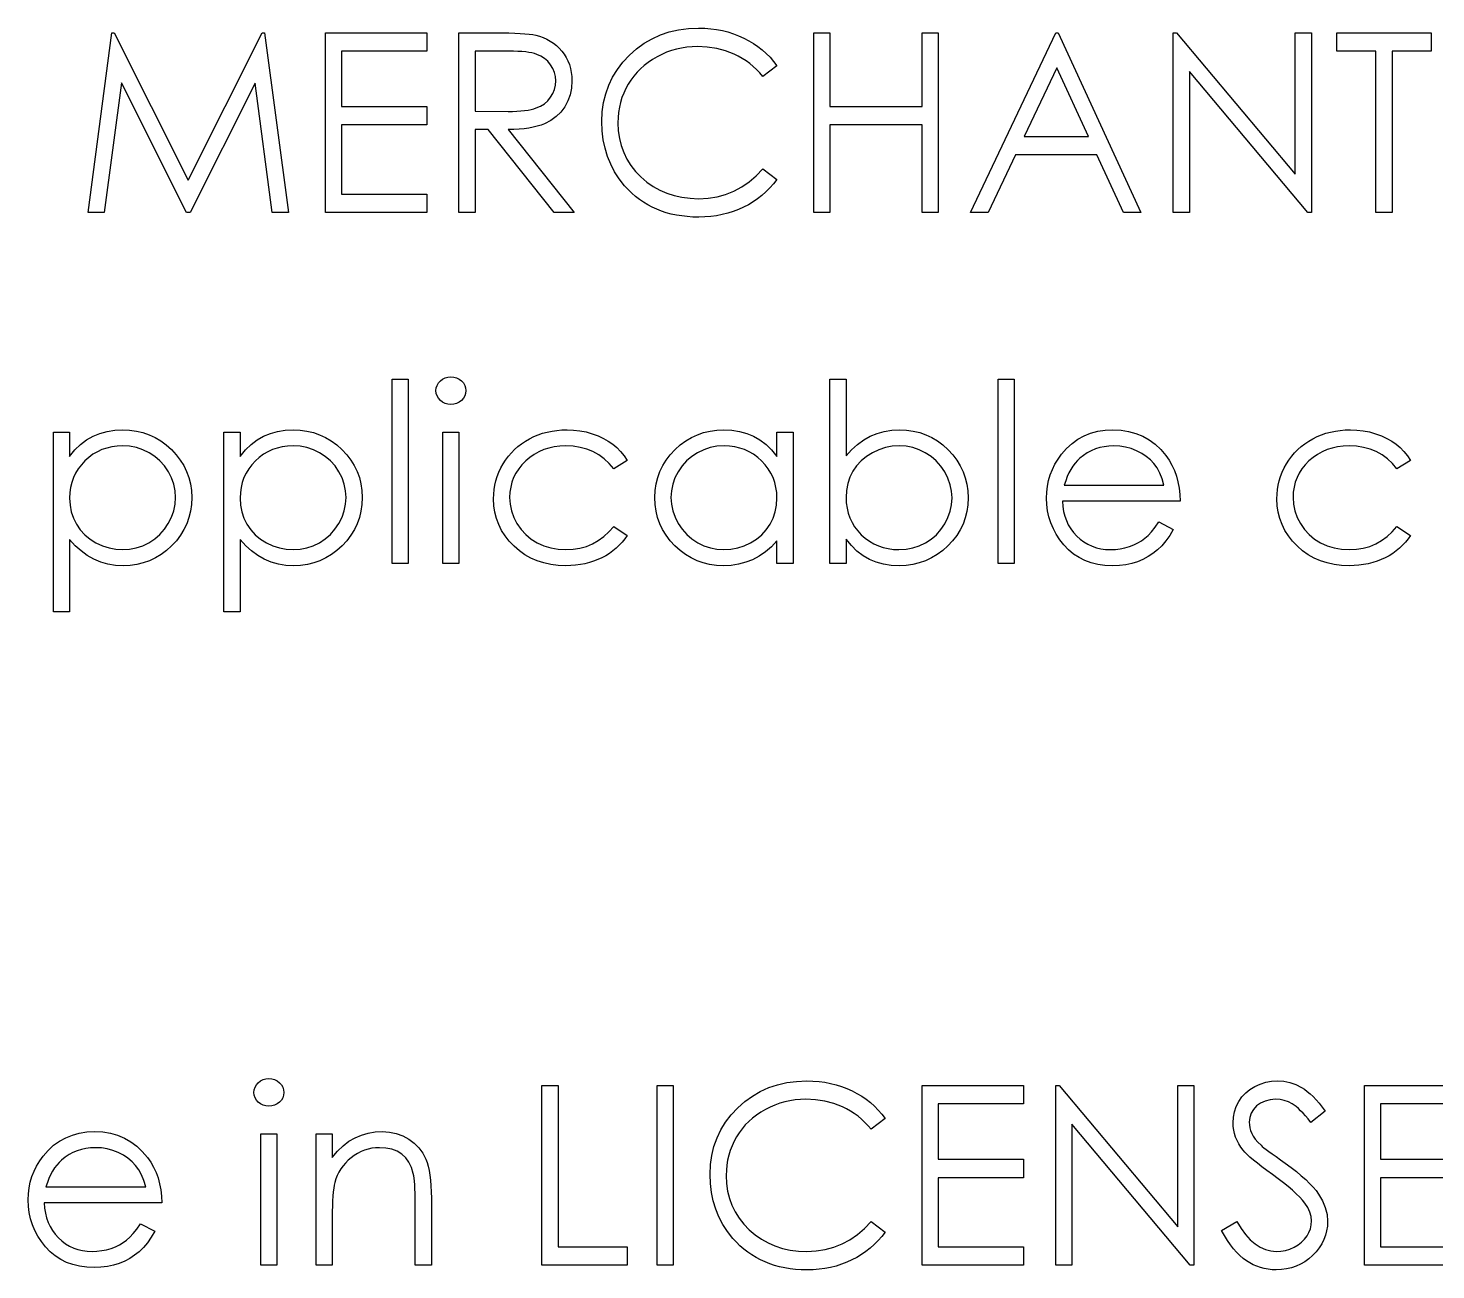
# Model space of a CAD drawing. Header units: millimetres. Extents: x -53 to 240, y 0 to 133.
# Drawn here: x 30 to 57.41, y 81.4 to 105.58 of the extents above; entities that cross this region are included whole.
import ezdxf

# ---------------------------------------------------------------- set-up
doc = ezdxf.new("R2010")
doc.units = ezdxf.units.MM

msp = doc.modelspace()

# ---------------------------------------------------------------- linework, layer by layer
at = {"color": 7, "linetype": 'Continuous', "flags": 128}
for points in [[(44.579, 104.849), (44.304, 104.638), (44.304, 104.638), (44.244, 104.708), (44.182, 104.773), (44.117, 104.834), (44.049, 104.891), (43.977, 104.943), (43.903, 104.99), (43.826, 105.034), (43.746, 105.073), (43.579, 105.138), (43.405, 105.185), (43.223, 105.213), (43.032, 105.222), (43.032, 105.222), (42.927, 105.219), (42.823, 105.209), (42.721, 105.194), (42.622, 105.172), (42.524, 105.144), (42.429, 105.11), (42.336, 105.07), (42.244, 105.023), (42.156, 104.971), (42.073, 104.915), (41.995, 104.855), (41.922, 104.791), (41.854, 104.722), (41.792, 104.649), (41.734, 104.571), (41.682, 104.49), (41.635, 104.405), (41.595, 104.317), (41.56, 104.228), (41.532, 104.134), (41.51, 104.039), (41.495, 103.941), (41.485, 103.841), (41.482, 103.737), (41.482, 103.737), (41.489, 103.583), (41.51, 103.435), (41.545, 103.293), (41.594, 103.158), (41.656, 103.029), (41.733, 102.907), (41.824, 102.792), (41.928, 102.683), (42.043, 102.584), (42.166, 102.498), (42.296, 102.426), (42.432, 102.366), (42.577, 102.32), (42.728, 102.287), (42.887, 102.267), (43.054, 102.26), (43.054, 102.26), (43.237, 102.269), (43.412, 102.297), (43.579, 102.342), (43.74, 102.406), (43.892, 102.488), (44.037, 102.588), (44.174, 102.707), (44.304, 102.844), (44.304, 102.844), (44.579, 102.635), (44.579, 102.635), (44.511, 102.55), (44.44, 102.47), (44.365, 102.395), (44.286, 102.325), (44.202, 102.259), (44.114, 102.198), (44.023, 102.143), (43.927, 102.093), (43.828, 102.048), (43.727, 102.009), (43.622, 101.976), (43.514, 101.949), (43.404, 101.928), (43.291, 101.913), (43.175, 101.904), (43.056, 101.901), (43.056, 101.901), (42.943, 101.903), (42.833, 101.911), (42.726, 101.923), (42.622, 101.94), (42.521, 101.961), (42.424, 101.987), (42.329, 102.018), (42.238, 102.054), (42.148, 102.095), (42.063, 102.14), (41.98, 102.191), (41.9, 102.245), (41.824, 102.305), (41.75, 102.37), (41.679, 102.439), (41.612, 102.513), (41.612, 102.513), (41.508, 102.646), (41.418, 102.785), (41.342, 102.931), (41.279, 103.084), (41.231, 103.243), (41.196, 103.409), (41.175, 103.582), (41.168, 103.761), (41.168, 103.761), (41.177, 103.95), (41.202, 104.131), (41.244, 104.304), (41.303, 104.469), (41.378, 104.627), (41.471, 104.778), (41.579, 104.92), (41.705, 105.056), (41.844, 105.179), (41.991, 105.286), (42.146, 105.375), (42.31, 105.45), (42.483, 105.507), (42.664, 105.548), (42.854, 105.572), (43.052, 105.581), (43.052, 105.581), (43.172, 105.578), (43.29, 105.569), (43.404, 105.553), (43.516, 105.532), (43.624, 105.506), (43.73, 105.472), (43.833, 105.433), (43.933, 105.388), (44.029, 105.337), (44.121, 105.282), (44.208, 105.222), (44.291, 105.157), (44.37, 105.087), (44.444, 105.013), (44.513, 104.933), (44.579, 104.849)], [(31.162, 101.991), (31.624, 105.491), (31.624, 105.491), (31.669, 105.491), (31.669, 105.491), (33.114, 102.619), (33.114, 102.619), (34.555, 105.491), (34.555, 105.491), (34.601, 105.491), (34.601, 105.491), (35.066, 101.991), (35.066, 101.991), (34.75, 101.991), (34.75, 101.991), (34.415, 104.509), (34.415, 104.509), (33.152, 101.991), (33.152, 101.991), (33.081, 101.991), (33.081, 101.991), (31.813, 104.515), (31.813, 104.515), (31.478, 101.991), (31.478, 101.991), (31.162, 101.991)], [(35.784, 105.491), (37.758, 105.491), (37.758, 105.491), (37.758, 105.132), (37.758, 105.132), (36.098, 105.132), (36.098, 105.132), (36.098, 104.055), (36.098, 104.055), (37.758, 104.055), (37.758, 104.055), (37.758, 103.696), (37.758, 103.696), (36.098, 103.696), (36.098, 103.696), (36.098, 102.35), (36.098, 102.35), (37.758, 102.35), (37.758, 102.35), (37.758, 101.991), (37.758, 101.991), (35.784, 101.991), (35.784, 101.991), (35.784, 105.491)], [(38.386, 105.491), (39.087, 105.491), (39.087, 105.491), (39.227, 105.49), (39.356, 105.488), (39.472, 105.484), (39.577, 105.479), (39.671, 105.472), (39.752, 105.464), (39.822, 105.455), (39.88, 105.443), (39.88, 105.443), (39.956, 105.423), (40.029, 105.397), (40.098, 105.366), (40.164, 105.33), (40.225, 105.289), (40.284, 105.243), (40.338, 105.192), (40.389, 105.135), (40.435, 105.075), (40.475, 105.01), (40.509, 104.943), (40.536, 104.872), (40.558, 104.798), (40.573, 104.72), (40.582, 104.639), (40.585, 104.555), (40.585, 104.555), (40.577, 104.415), (40.551, 104.285), (40.507, 104.163), (40.447, 104.049), (40.37, 103.947), (40.279, 103.858), (40.173, 103.782), (40.052, 103.72), (39.985, 103.694), (39.912, 103.671), (39.833, 103.652), (39.747, 103.636), (39.655, 103.623), (39.558, 103.614), (39.454, 103.608), (39.344, 103.606), (39.344, 103.606), (40.63, 101.991), (40.63, 101.991), (40.241, 101.991), (40.241, 101.991), (38.956, 103.606), (38.956, 103.606), (38.7, 103.606), (38.7, 103.606), (38.7, 101.991), (38.7, 101.991), (38.386, 101.991), (38.386, 101.991), (38.386, 105.491)], [(45.297, 105.491), (45.611, 105.491), (45.611, 105.491), (45.611, 104.055), (45.611, 104.055), (47.406, 104.055), (47.406, 104.055), (47.406, 105.491), (47.406, 105.491), (47.72, 105.491), (47.72, 105.491), (47.72, 101.991), (47.72, 101.991), (47.406, 101.991), (47.406, 101.991), (47.406, 103.696), (47.406, 103.696), (45.611, 103.696), (45.611, 103.696), (45.611, 101.991), (45.611, 101.991), (45.297, 101.991), (45.297, 101.991), (45.297, 105.491)], [(50.053, 105.491), (51.668, 101.991), (51.668, 101.991), (51.327, 101.991), (51.327, 101.991), (50.809, 103.113), (50.809, 103.113), (49.223, 103.113), (49.223, 103.113), (48.691, 101.991), (48.691, 101.991), (48.348, 101.991), (48.348, 101.991), (50.008, 105.491), (50.008, 105.491), (50.053, 105.491)], [(52.297, 101.991), (52.297, 105.491), (52.297, 105.491), (52.362, 105.491), (52.362, 105.491), (54.675, 102.736), (54.675, 102.736), (54.675, 105.491), (54.675, 105.491), (54.989, 105.491), (54.989, 105.491), (54.989, 101.991), (54.989, 101.991), (54.917, 101.991), (54.917, 101.991), (52.611, 104.739), (52.611, 104.739), (52.611, 101.991), (52.611, 101.991), (52.297, 101.991)], [(55.482, 105.132), (55.482, 105.491), (55.482, 105.491), (57.322, 105.491), (57.322, 105.491), (57.322, 105.132), (57.322, 105.132), (56.559, 105.132), (56.559, 105.132), (56.559, 101.991), (56.559, 101.991), (56.245, 101.991), (56.245, 101.991), (56.245, 105.132), (56.245, 105.132), (55.482, 105.132)], [(38.7, 105.132), (38.7, 103.965), (38.7, 103.965), (39.341, 103.96), (39.341, 103.96), (39.431, 103.961), (39.515, 103.965), (39.593, 103.97), (39.665, 103.977), (39.731, 103.986), (39.791, 103.997), (39.845, 104.01), (39.892, 104.026), (39.976, 104.063), (40.051, 104.11), (40.116, 104.168), (40.171, 104.235), (40.215, 104.309), (40.246, 104.387), (40.265, 104.469), (40.271, 104.556), (40.271, 104.556), (40.265, 104.64), (40.246, 104.72), (40.213, 104.797), (40.169, 104.869), (40.115, 104.935), (40.052, 104.99), (39.982, 105.036), (39.904, 105.071), (39.859, 105.085), (39.807, 105.098), (39.749, 105.108), (39.685, 105.117), (39.613, 105.124), (39.534, 105.128), (39.448, 105.131), (39.357, 105.132), (39.357, 105.132), (38.7, 105.132)], [(50.027, 104.809), (49.393, 103.472), (49.393, 103.472), (50.644, 103.472), (50.644, 103.472), (50.027, 104.809)], [(37.085, 98.747), (37.399, 98.747), (37.399, 98.747), (37.399, 95.158), (37.399, 95.158), (37.085, 95.158), (37.085, 95.158), (37.085, 98.747)], [(38.228, 98.792), (38.286, 98.787), (38.34, 98.773), (38.39, 98.747), (38.435, 98.713), (38.473, 98.672), (38.499, 98.625), (38.515, 98.576), (38.521, 98.522), (38.521, 98.522), (38.515, 98.469), (38.499, 98.42), (38.473, 98.374), (38.435, 98.333), (38.39, 98.299), (38.34, 98.273), (38.286, 98.259), (38.228, 98.254), (38.228, 98.254), (38.17, 98.259), (38.118, 98.273), (38.068, 98.299), (38.023, 98.333), (37.986, 98.374), (37.959, 98.42), (37.943, 98.469), (37.938, 98.522), (37.938, 98.522), (37.943, 98.576), (37.959, 98.625), (37.986, 98.672), (38.023, 98.713), (38.068, 98.747), (38.118, 98.773), (38.17, 98.787), (38.228, 98.792)], [(45.611, 95.158), (45.611, 98.747), (45.611, 98.747), (45.925, 98.747), (45.925, 98.747), (45.925, 97.251), (45.925, 97.251), (46.033, 97.371), (46.148, 97.474), (46.269, 97.562), (46.396, 97.633), (46.53, 97.689), (46.669, 97.729), (46.816, 97.752), (46.968, 97.76), (46.968, 97.76), (47.103, 97.754), (47.234, 97.736), (47.36, 97.706), (47.481, 97.663), (47.596, 97.609), (47.706, 97.542), (47.811, 97.464), (47.912, 97.372), (48.004, 97.273), (48.083, 97.168), (48.15, 97.058), (48.205, 96.943), (48.248, 96.823), (48.278, 96.698), (48.297, 96.568), (48.303, 96.432), (48.303, 96.432), (48.297, 96.298), (48.278, 96.169), (48.248, 96.045), (48.204, 95.925), (48.149, 95.811), (48.081, 95.702), (48.001, 95.598), (47.908, 95.499), (47.807, 95.409), (47.701, 95.33), (47.59, 95.264), (47.474, 95.21), (47.352, 95.167), (47.226, 95.137), (47.094, 95.119), (46.958, 95.113), (46.958, 95.113), (46.803, 95.12), (46.655, 95.144), (46.514, 95.183), (46.381, 95.237), (46.256, 95.308), (46.138, 95.397), (46.028, 95.505), (45.925, 95.631), (45.925, 95.631), (45.925, 95.158), (45.925, 95.158), (45.611, 95.158)], [(48.886, 98.747), (49.2, 98.747), (49.2, 98.747), (49.2, 95.158), (49.2, 95.158), (48.886, 95.158), (48.886, 95.158), (48.886, 98.747)], [(30.489, 97.715), (30.803, 97.715), (30.803, 97.715), (30.803, 97.242), (30.803, 97.242), (30.906, 97.368), (31.016, 97.476), (31.134, 97.565), (31.259, 97.636), (31.393, 97.69), (31.533, 97.729), (31.681, 97.752), (31.836, 97.76), (31.836, 97.76), (31.972, 97.754), (32.104, 97.736), (32.23, 97.706), (32.352, 97.663), (32.468, 97.609), (32.579, 97.543), (32.685, 97.464), (32.786, 97.374), (32.879, 97.275), (32.959, 97.171), (33.027, 97.062), (33.082, 96.948), (33.126, 96.829), (33.157, 96.706), (33.175, 96.577), (33.181, 96.443), (33.181, 96.443), (33.175, 96.307), (33.157, 96.176), (33.126, 96.051), (33.084, 95.93), (33.028, 95.815), (32.961, 95.705), (32.882, 95.6), (32.79, 95.5), (32.69, 95.409), (32.584, 95.331), (32.474, 95.264), (32.359, 95.21), (32.238, 95.167), (32.113, 95.137), (31.982, 95.119), (31.846, 95.113), (31.846, 95.113), (31.694, 95.12), (31.548, 95.145), (31.408, 95.184), (31.274, 95.24), (31.147, 95.312), (31.026, 95.4), (30.912, 95.503), (30.803, 95.621), (30.803, 95.621), (30.803, 94.215), (30.803, 94.215), (30.489, 94.215), (30.489, 94.215), (30.489, 97.715)], [(33.809, 97.715), (34.123, 97.715), (34.123, 97.715), (34.123, 97.242), (34.123, 97.242), (34.227, 97.368), (34.337, 97.476), (34.454, 97.565), (34.58, 97.636), (34.713, 97.69), (34.853, 97.729), (35.001, 97.752), (35.157, 97.76), (35.157, 97.76), (35.293, 97.754), (35.425, 97.736), (35.551, 97.706), (35.672, 97.663), (35.789, 97.609), (35.899, 97.543), (36.006, 97.464), (36.107, 97.374), (36.199, 97.275), (36.279, 97.171), (36.347, 97.062), (36.403, 96.948), (36.446, 96.829), (36.477, 96.706), (36.495, 96.577), (36.502, 96.443), (36.502, 96.443), (36.495, 96.307), (36.477, 96.176), (36.447, 96.051), (36.404, 95.93), (36.349, 95.815), (36.282, 95.705), (36.202, 95.6), (36.11, 95.5), (36.01, 95.409), (35.905, 95.331), (35.794, 95.264), (35.679, 95.21), (35.559, 95.167), (35.433, 95.137), (35.302, 95.119), (35.167, 95.113), (35.167, 95.113), (35.015, 95.12), (34.868, 95.145), (34.729, 95.184), (34.595, 95.24), (34.468, 95.312), (34.346, 95.4), (34.232, 95.503), (34.123, 95.621), (34.123, 95.621), (34.123, 94.215), (34.123, 94.215), (33.809, 94.215), (33.809, 94.215), (33.809, 97.715)], [(38.072, 97.715), (38.386, 97.715), (38.386, 97.715), (38.386, 95.158), (38.386, 95.158), (38.072, 95.158), (38.072, 95.158), (38.072, 97.715)], [(41.662, 97.161), (41.399, 96.997), (41.399, 96.997), (41.31, 97.103), (41.213, 97.194), (41.108, 97.271), (40.996, 97.334), (40.875, 97.383), (40.747, 97.418), (40.612, 97.439), (40.468, 97.446), (40.468, 97.446), (40.353, 97.441), (40.242, 97.428), (40.137, 97.405), (40.037, 97.373), (39.941, 97.332), (39.851, 97.281), (39.765, 97.222), (39.685, 97.154), (39.612, 97.079), (39.549, 96.999), (39.495, 96.917), (39.451, 96.83), (39.417, 96.739), (39.393, 96.645), (39.378, 96.546), (39.373, 96.443), (39.373, 96.443), (39.383, 96.31), (39.409, 96.18), (39.454, 96.054), (39.516, 95.932), (39.595, 95.819), (39.687, 95.719), (39.791, 95.632), (39.91, 95.559), (40.039, 95.501), (40.175, 95.46), (40.319, 95.435), (40.47, 95.427), (40.47, 95.427), (40.609, 95.434), (40.741, 95.455), (40.867, 95.49), (40.987, 95.539), (41.1, 95.602), (41.205, 95.679), (41.306, 95.77), (41.399, 95.876), (41.399, 95.876), (41.662, 95.703), (41.662, 95.703), (41.614, 95.635), (41.562, 95.571), (41.506, 95.51), (41.447, 95.454), (41.384, 95.402), (41.316, 95.353), (41.244, 95.308), (41.169, 95.268), (41.091, 95.231), (41.009, 95.2), (40.926, 95.173), (40.839, 95.151), (40.75, 95.134), (40.657, 95.123), (40.563, 95.115), (40.465, 95.113), (40.465, 95.113), (40.316, 95.118), (40.175, 95.137), (40.04, 95.166), (39.911, 95.207), (39.788, 95.261), (39.671, 95.326), (39.562, 95.403), (39.459, 95.492), (39.365, 95.59), (39.284, 95.693), (39.216, 95.8), (39.16, 95.913), (39.115, 96.031), (39.085, 96.154), (39.066, 96.282), (39.059, 96.415), (39.059, 96.415), (39.062, 96.506), (39.071, 96.595), (39.085, 96.683), (39.106, 96.768), (39.132, 96.852), (39.165, 96.935), (39.202, 97.016), (39.246, 97.095), (39.295, 97.171), (39.348, 97.243), (39.406, 97.311), (39.468, 97.374), (39.534, 97.433), (39.605, 97.487), (39.681, 97.538), (39.76, 97.584), (39.843, 97.626), (39.928, 97.661), (40.016, 97.691), (40.106, 97.716), (40.199, 97.736), (40.293, 97.749), (40.391, 97.757), (40.491, 97.76), (40.491, 97.76), (40.617, 97.755), (40.741, 97.741), (40.862, 97.717), (40.981, 97.682), (41.095, 97.64), (41.2, 97.593), (41.295, 97.539), (41.382, 97.479), (41.461, 97.412), (41.534, 97.337), (41.602, 97.253), (41.662, 97.161)], [(44.893, 97.715), (44.893, 95.158), (44.893, 95.158), (44.579, 95.158), (44.579, 95.158), (44.579, 95.6), (44.579, 95.6), (44.47, 95.482), (44.356, 95.381), (44.234, 95.297), (44.106, 95.23), (43.972, 95.179), (43.833, 95.142), (43.686, 95.12), (43.534, 95.113), (43.534, 95.113), (43.399, 95.119), (43.268, 95.137), (43.143, 95.167), (43.022, 95.21), (42.907, 95.264), (42.796, 95.331), (42.691, 95.409), (42.591, 95.5), (42.499, 95.6), (42.42, 95.705), (42.353, 95.815), (42.298, 95.93), (42.255, 96.051), (42.225, 96.176), (42.207, 96.307), (42.2, 96.443), (42.2, 96.443), (42.207, 96.577), (42.225, 96.706), (42.256, 96.829), (42.299, 96.948), (42.355, 97.062), (42.422, 97.171), (42.502, 97.275), (42.594, 97.374), (42.695, 97.464), (42.802, 97.543), (42.913, 97.609), (43.029, 97.663), (43.15, 97.706), (43.277, 97.736), (43.408, 97.754), (43.544, 97.76), (43.544, 97.76), (43.7, 97.752), (43.849, 97.729), (43.99, 97.69), (44.123, 97.636), (44.248, 97.565), (44.367, 97.476), (44.476, 97.368), (44.579, 97.242), (44.579, 97.242), (44.579, 97.715), (44.579, 97.715), (44.893, 97.715)], [(52.017, 95.965), (52.297, 95.819), (52.297, 95.819), (52.228, 95.702), (52.154, 95.597), (52.076, 95.503), (51.992, 95.421), (51.903, 95.35), (51.809, 95.289), (51.708, 95.235), (51.603, 95.191), (51.492, 95.157), (51.373, 95.132), (51.248, 95.118), (51.115, 95.113), (51.115, 95.113), (50.968, 95.119), (50.829, 95.138), (50.699, 95.17), (50.576, 95.214), (50.462, 95.271), (50.357, 95.34), (50.258, 95.422), (50.169, 95.517), (50.089, 95.619), (50.02, 95.725), (49.962, 95.834), (49.914, 95.947), (49.876, 96.063), (49.85, 96.181), (49.834, 96.304), (49.829, 96.429), (49.829, 96.429), (49.833, 96.547), (49.847, 96.662), (49.87, 96.774), (49.902, 96.882), (49.944, 96.988), (49.994, 97.089), (50.054, 97.188), (50.123, 97.283), (50.123, 97.283), (50.221, 97.395), (50.326, 97.492), (50.439, 97.574), (50.56, 97.641), (50.689, 97.693), (50.826, 97.731), (50.97, 97.752), (51.123, 97.76), (51.123, 97.76), (51.28, 97.752), (51.429, 97.729), (51.57, 97.689), (51.703, 97.635), (51.827, 97.564), (51.944, 97.477), (52.053, 97.375), (52.153, 97.257), (52.153, 97.257), (52.217, 97.165), (52.273, 97.068), (52.32, 96.965), (52.359, 96.857), (52.39, 96.744), (52.412, 96.624), (52.426, 96.5), (52.431, 96.369), (52.431, 96.369), (50.143, 96.369), (50.143, 96.369), (50.149, 96.268), (50.163, 96.171), (50.185, 96.08), (50.216, 95.993), (50.254, 95.911), (50.3, 95.833), (50.355, 95.76), (50.418, 95.691), (50.486, 95.629), (50.558, 95.576), (50.635, 95.53), (50.716, 95.493), (50.8, 95.464), (50.888, 95.444), (50.98, 95.431), (51.076, 95.427), (51.076, 95.427), (51.17, 95.43), (51.262, 95.442), (51.353, 95.461), (51.443, 95.486), (51.529, 95.519), (51.608, 95.557), (51.68, 95.599), (51.746, 95.646), (51.81, 95.702), (51.877, 95.775), (51.946, 95.862), (52.017, 95.965)], [(56.918, 97.161), (56.655, 96.997), (56.655, 96.997), (56.566, 97.103), (56.469, 97.194), (56.364, 97.271), (56.252, 97.334), (56.132, 97.383), (56.003, 97.418), (55.868, 97.439), (55.724, 97.446), (55.724, 97.446), (55.609, 97.441), (55.499, 97.428), (55.393, 97.405), (55.293, 97.373), (55.198, 97.332), (55.107, 97.281), (55.022, 97.222), (54.941, 97.154), (54.868, 97.079), (54.805, 96.999), (54.751, 96.917), (54.708, 96.83), (54.673, 96.739), (54.65, 96.645), (54.635, 96.546), (54.63, 96.443), (54.63, 96.443), (54.639, 96.31), (54.666, 96.18), (54.71, 96.054), (54.773, 95.932), (54.851, 95.819), (54.943, 95.719), (55.048, 95.632), (55.166, 95.559), (55.295, 95.501), (55.431, 95.46), (55.575, 95.435), (55.726, 95.427), (55.726, 95.427), (55.865, 95.434), (55.998, 95.455), (56.123, 95.49), (56.243, 95.539), (56.356, 95.602), (56.462, 95.679), (56.562, 95.77), (56.655, 95.876), (56.655, 95.876), (56.918, 95.703), (56.918, 95.703), (56.871, 95.635), (56.819, 95.571), (56.763, 95.51), (56.703, 95.454), (56.64, 95.402), (56.572, 95.353), (56.5, 95.308), (56.425, 95.268), (56.347, 95.231), (56.266, 95.2), (56.182, 95.173), (56.095, 95.151), (56.006, 95.134), (55.914, 95.123), (55.819, 95.115), (55.722, 95.113), (55.722, 95.113), (55.573, 95.118), (55.431, 95.137), (55.296, 95.166), (55.167, 95.207), (55.044, 95.261), (54.928, 95.326), (54.818, 95.403), (54.715, 95.492), (54.621, 95.59), (54.541, 95.693), (54.472, 95.8), (54.416, 95.913), (54.372, 96.031), (54.341, 96.154), (54.322, 96.282), (54.316, 96.415), (54.316, 96.415), (54.319, 96.506), (54.328, 96.595), (54.342, 96.683), (54.363, 96.768), (54.389, 96.852), (54.421, 96.935), (54.459, 97.016), (54.502, 97.095), (54.551, 97.171), (54.605, 97.243), (54.662, 97.311), (54.725, 97.374), (54.79, 97.433), (54.861, 97.487), (54.937, 97.538), (55.016, 97.584), (55.099, 97.626), (55.184, 97.661), (55.272, 97.691), (55.363, 97.716), (55.455, 97.736), (55.55, 97.749), (55.647, 97.757), (55.747, 97.76), (55.747, 97.76), (55.873, 97.755), (55.997, 97.741), (56.118, 97.717), (56.238, 97.682), (56.351, 97.64), (56.456, 97.593), (56.552, 97.539), (56.639, 97.479), (56.718, 97.412), (56.791, 97.337), (56.858, 97.253), (56.918, 97.161)], [(31.834, 97.446), (31.727, 97.442), (31.625, 97.428), (31.527, 97.405), (31.433, 97.373), (31.343, 97.333), (31.258, 97.283), (31.177, 97.223), (31.1, 97.155), (31.031, 97.08), (30.971, 97.001), (30.919, 96.917), (30.877, 96.828), (30.845, 96.736), (30.822, 96.638), (30.808, 96.537), (30.803, 96.431), (30.803, 96.431), (30.811, 96.292), (30.836, 96.161), (30.877, 96.036), (30.935, 95.919), (31.009, 95.812), (31.097, 95.716), (31.2, 95.632), (31.316, 95.559), (31.442, 95.501), (31.571, 95.46), (31.702, 95.435), (31.839, 95.427), (31.839, 95.427), (31.972, 95.435), (32.101, 95.461), (32.226, 95.502), (32.347, 95.561), (32.46, 95.634), (32.561, 95.721), (32.649, 95.822), (32.725, 95.935), (32.787, 96.057), (32.832, 96.182), (32.858, 96.31), (32.867, 96.44), (32.867, 96.44), (32.859, 96.571), (32.832, 96.699), (32.789, 96.823), (32.727, 96.944), (32.651, 97.057), (32.563, 97.156), (32.463, 97.242), (32.35, 97.314), (32.229, 97.372), (32.103, 97.413), (31.971, 97.438), (31.834, 97.446)], [(35.154, 97.446), (35.048, 97.442), (34.945, 97.428), (34.847, 97.405), (34.753, 97.373), (34.663, 97.333), (34.578, 97.283), (34.497, 97.223), (34.421, 97.155), (34.351, 97.08), (34.291, 97.001), (34.24, 96.917), (34.198, 96.828), (34.166, 96.736), (34.142, 96.638), (34.128, 96.537), (34.123, 96.431), (34.123, 96.431), (34.132, 96.292), (34.156, 96.161), (34.198, 96.036), (34.256, 95.919), (34.33, 95.812), (34.418, 95.716), (34.52, 95.632), (34.637, 95.559), (34.762, 95.501), (34.891, 95.46), (35.023, 95.435), (35.159, 95.427), (35.159, 95.427), (35.292, 95.435), (35.421, 95.461), (35.547, 95.502), (35.667, 95.561), (35.78, 95.634), (35.881, 95.721), (35.97, 95.822), (36.046, 95.935), (36.108, 96.057), (36.153, 96.182), (36.178, 96.31), (36.188, 96.44), (36.188, 96.44), (36.179, 96.571), (36.153, 96.699), (36.109, 96.823), (36.047, 96.944), (35.972, 97.057), (35.883, 97.156), (35.783, 97.242), (35.671, 97.314), (35.55, 97.372), (35.423, 97.413), (35.292, 97.438), (35.154, 97.446)], [(43.548, 97.446), (43.411, 97.438), (43.279, 97.413), (43.153, 97.372), (43.031, 97.314), (42.919, 97.242), (42.819, 97.156), (42.73, 97.057), (42.654, 96.944), (42.593, 96.823), (42.55, 96.699), (42.523, 96.571), (42.514, 96.44), (42.514, 96.44), (42.524, 96.31), (42.55, 96.182), (42.594, 96.057), (42.655, 95.935), (42.733, 95.822), (42.821, 95.721), (42.922, 95.634), (43.035, 95.561), (43.156, 95.502), (43.282, 95.461), (43.411, 95.435), (43.545, 95.427), (43.545, 95.427), (43.681, 95.435), (43.814, 95.46), (43.942, 95.501), (44.067, 95.559), (44.182, 95.632), (44.285, 95.716), (44.372, 95.812), (44.445, 95.919), (44.504, 96.036), (44.546, 96.161), (44.57, 96.292), (44.579, 96.431), (44.579, 96.431), (44.574, 96.537), (44.56, 96.638), (44.537, 96.736), (44.504, 96.828), (44.462, 96.917), (44.411, 97.001), (44.351, 97.08), (44.281, 97.155), (44.204, 97.223), (44.124, 97.283), (44.038, 97.333), (43.949, 97.373), (43.855, 97.405), (43.757, 97.428), (43.655, 97.442), (43.548, 97.446)], [(46.955, 95.427), (47.093, 95.435), (47.225, 95.46), (47.351, 95.501), (47.472, 95.559), (47.584, 95.631), (47.685, 95.717), (47.773, 95.816), (47.849, 95.928), (47.91, 96.049), (47.954, 96.174), (47.98, 96.3), (47.989, 96.432), (47.989, 96.432), (47.98, 96.563), (47.954, 96.691), (47.909, 96.816), (47.847, 96.938), (47.771, 97.051), (47.682, 97.152), (47.581, 97.239), (47.469, 97.312), (47.348, 97.371), (47.223, 97.412), (47.094, 97.438), (46.96, 97.446), (46.96, 97.446), (46.824, 97.438), (46.692, 97.412), (46.563, 97.371), (46.438, 97.312), (46.322, 97.239), (46.219, 97.155), (46.131, 97.059), (46.057, 96.951), (45.999, 96.834), (45.958, 96.711), (45.933, 96.58), (45.925, 96.441), (45.925, 96.441), (45.93, 96.336), (45.944, 96.234), (45.967, 96.136), (45.999, 96.044), (46.041, 95.956), (46.092, 95.871), (46.153, 95.792), (46.222, 95.717), (46.298, 95.649), (46.38, 95.59), (46.465, 95.54), (46.554, 95.5), (46.648, 95.468), (46.746, 95.445), (46.849, 95.431), (46.955, 95.427)], [(52.117, 96.683), (52.08, 96.807), (52.034, 96.918), (51.982, 97.016), (51.921, 97.1), (51.853, 97.174), (51.773, 97.241), (51.683, 97.3), (51.583, 97.351), (51.476, 97.393), (51.366, 97.422), (51.254, 97.44), (51.139, 97.446), (51.139, 97.446), (51.045, 97.443), (50.954, 97.431), (50.866, 97.412), (50.783, 97.387), (50.701, 97.352), (50.624, 97.311), (50.551, 97.262), (50.48, 97.206), (50.48, 97.206), (50.431, 97.16), (50.385, 97.108), (50.343, 97.051), (50.303, 96.989), (50.267, 96.92), (50.233, 96.847), (50.203, 96.768), (50.176, 96.683), (50.176, 96.683), (52.117, 96.683)], [(34.683, 85.126), (34.741, 85.121), (34.795, 85.106), (34.845, 85.081), (34.89, 85.046), (34.928, 85.005), (34.954, 84.959), (34.97, 84.909), (34.976, 84.855), (34.976, 84.855), (34.97, 84.802), (34.954, 84.753), (34.928, 84.708), (34.89, 84.666), (34.845, 84.632), (34.795, 84.607), (34.741, 84.592), (34.683, 84.587), (34.683, 84.587), (34.625, 84.592), (34.573, 84.607), (34.523, 84.632), (34.478, 84.666), (34.441, 84.708), (34.414, 84.753), (34.398, 84.802), (34.393, 84.855), (34.393, 84.855), (34.398, 84.909), (34.414, 84.959), (34.441, 85.005), (34.478, 85.046), (34.523, 85.081), (34.573, 85.106), (34.625, 85.121), (34.683, 85.126)], [(46.688, 84.349), (46.413, 84.138), (46.413, 84.138), (46.353, 84.208), (46.291, 84.273), (46.226, 84.334), (46.158, 84.391), (46.086, 84.443), (46.012, 84.49), (45.935, 84.534), (45.855, 84.573), (45.688, 84.638), (45.514, 84.685), (45.332, 84.713), (45.141, 84.722), (45.141, 84.722), (45.036, 84.719), (44.932, 84.709), (44.83, 84.694), (44.731, 84.672), (44.633, 84.644), (44.538, 84.61), (44.445, 84.57), (44.353, 84.523), (44.264, 84.471), (44.182, 84.415), (44.104, 84.355), (44.031, 84.291), (43.963, 84.222), (43.901, 84.149), (43.843, 84.071), (43.791, 83.99), (43.744, 83.905), (43.704, 83.817), (43.669, 83.728), (43.641, 83.634), (43.619, 83.539), (43.604, 83.441), (43.594, 83.341), (43.591, 83.237), (43.591, 83.237), (43.598, 83.083), (43.619, 82.935), (43.654, 82.793), (43.703, 82.658), (43.765, 82.529), (43.842, 82.407), (43.933, 82.292), (44.037, 82.183), (44.152, 82.084), (44.275, 81.998), (44.405, 81.926), (44.541, 81.866), (44.686, 81.82), (44.837, 81.787), (44.996, 81.767), (45.163, 81.76), (45.163, 81.76), (45.346, 81.769), (45.521, 81.797), (45.688, 81.842), (45.849, 81.906), (46.001, 81.988), (46.146, 82.088), (46.283, 82.207), (46.413, 82.344), (46.413, 82.344), (46.688, 82.135), (46.688, 82.135), (46.62, 82.05), (46.549, 81.97), (46.474, 81.895), (46.394, 81.825), (46.311, 81.759), (46.223, 81.698), (46.132, 81.643), (46.036, 81.593), (45.937, 81.548), (45.836, 81.509), (45.731, 81.476), (45.623, 81.449), (45.513, 81.428), (45.4, 81.413), (45.284, 81.404), (45.165, 81.401), (45.165, 81.401), (45.052, 81.403), (44.942, 81.411), (44.835, 81.423), (44.731, 81.44), (44.63, 81.461), (44.533, 81.487), (44.438, 81.518), (44.347, 81.554), (44.257, 81.595), (44.172, 81.64), (44.089, 81.691), (44.009, 81.745), (43.933, 81.805), (43.859, 81.87), (43.788, 81.939), (43.721, 82.013), (43.721, 82.013), (43.617, 82.146), (43.527, 82.285), (43.45, 82.431), (43.388, 82.584), (43.34, 82.743), (43.305, 82.909), (43.284, 83.082), (43.277, 83.261), (43.277, 83.261), (43.286, 83.45), (43.311, 83.631), (43.353, 83.804), (43.412, 83.969), (43.487, 84.127), (43.579, 84.278), (43.688, 84.42), (43.814, 84.556), (43.953, 84.679), (44.1, 84.786), (44.255, 84.875), (44.419, 84.95), (44.592, 85.007), (44.773, 85.048), (44.963, 85.072), (45.161, 85.081), (45.161, 85.081), (45.281, 85.078), (45.399, 85.069), (45.513, 85.053), (45.625, 85.032), (45.733, 85.006), (45.839, 84.972), (45.942, 84.933), (46.042, 84.888), (46.138, 84.837), (46.23, 84.782), (46.317, 84.722), (46.4, 84.657), (46.479, 84.587), (46.553, 84.513), (46.622, 84.433), (46.688, 84.349)], [(53.239, 82.166), (53.535, 82.344), (53.535, 82.344), (53.62, 82.207), (53.707, 82.088), (53.798, 81.988), (53.893, 81.906), (53.99, 81.842), (54.091, 81.797), (54.196, 81.769), (54.303, 81.76), (54.303, 81.76), (54.395, 81.765), (54.484, 81.781), (54.57, 81.806), (54.654, 81.842), (54.731, 81.886), (54.798, 81.938), (54.856, 81.996), (54.903, 82.061), (54.94, 82.131), (54.968, 82.203), (54.983, 82.277), (54.989, 82.353), (54.989, 82.353), (54.981, 82.44), (54.957, 82.527), (54.918, 82.612), (54.863, 82.697), (54.863, 82.697), (54.816, 82.756), (54.76, 82.819), (54.694, 82.884), (54.619, 82.953), (54.536, 83.024), (54.444, 83.098), (54.342, 83.175), (54.232, 83.255), (54.232, 83.255), (54.122, 83.334), (54.023, 83.409), (53.936, 83.477), (53.859, 83.539), (53.792, 83.596), (53.737, 83.646), (53.692, 83.692), (53.659, 83.731), (53.659, 83.731), (53.613, 83.793), (53.573, 83.857), (53.54, 83.921), (53.512, 83.988), (53.491, 84.054), (53.475, 84.123), (53.466, 84.193), (53.463, 84.264), (53.463, 84.264), (53.47, 84.375), (53.491, 84.481), (53.526, 84.582), (53.574, 84.678), (53.636, 84.767), (53.708, 84.846), (53.792, 84.914), (53.887, 84.973), (53.99, 85.02), (54.098, 85.054), (54.209, 85.074), (54.326, 85.081), (54.326, 85.081), (54.449, 85.073), (54.569, 85.049), (54.684, 85.009), (54.795, 84.954), (54.851, 84.919), (54.906, 84.877), (54.963, 84.829), (55.02, 84.774), (55.079, 84.713), (55.137, 84.645), (55.198, 84.57), (55.258, 84.488), (55.258, 84.488), (54.974, 84.273), (54.974, 84.273), (54.922, 84.339), (54.872, 84.399), (54.825, 84.453), (54.779, 84.5), (54.735, 84.542), (54.693, 84.579), (54.652, 84.61), (54.614, 84.634), (54.539, 84.673), (54.459, 84.7), (54.377, 84.716), (54.291, 84.722), (54.291, 84.722), (54.183, 84.714), (54.085, 84.689), (53.998, 84.65), (53.921, 84.593), (53.858, 84.526), (53.813, 84.451), (53.786, 84.368), (53.777, 84.279), (53.777, 84.279), (53.78, 84.223), (53.79, 84.167), (53.805, 84.112), (53.826, 84.058), (53.857, 84.004), (53.896, 83.947), (53.947, 83.888), (54.008, 83.826), (54.008, 83.826), (54.031, 83.806), (54.064, 83.779), (54.108, 83.746), (54.162, 83.706), (54.225, 83.659), (54.3, 83.606), (54.384, 83.545), (54.478, 83.478), (54.478, 83.478), (54.592, 83.395), (54.696, 83.314), (54.791, 83.235), (54.877, 83.159), (54.953, 83.085), (55.02, 83.014), (55.079, 82.944), (55.127, 82.877), (55.204, 82.745), (55.259, 82.613), (55.292, 82.481), (55.303, 82.348), (55.303, 82.348), (55.299, 82.254), (55.285, 82.163), (55.262, 82.076), (55.23, 81.991), (55.189, 81.909), (55.139, 81.83), (55.08, 81.755), (55.011, 81.683), (54.936, 81.617), (54.858, 81.56), (54.775, 81.511), (54.689, 81.472), (54.598, 81.441), (54.504, 81.419), (54.406, 81.405), (54.303, 81.401), (54.303, 81.401), (54.224, 81.404), (54.146, 81.412), (54.07, 81.426), (53.997, 81.445), (53.925, 81.47), (53.855, 81.5), (53.787, 81.536), (53.721, 81.577), (53.656, 81.625), (53.593, 81.68), (53.531, 81.743), (53.47, 81.813), (53.41, 81.89), (53.352, 81.975), (53.295, 82.067), (53.239, 82.166)], [(40.002, 84.991), (40.316, 84.991), (40.316, 84.991), (40.316, 81.85), (40.316, 81.85), (41.662, 81.85), (41.662, 81.85), (41.662, 81.491), (41.662, 81.491), (40.002, 81.491), (40.002, 81.491), (40.002, 84.991)], [(42.245, 84.991), (42.559, 84.991), (42.559, 84.991), (42.559, 81.491), (42.559, 81.491), (42.245, 81.491), (42.245, 81.491), (42.245, 84.991)], [(47.405, 84.991), (49.38, 84.991), (49.38, 84.991), (49.38, 84.632), (49.38, 84.632), (47.72, 84.632), (47.72, 84.632), (47.72, 83.555), (47.72, 83.555), (49.38, 83.555), (49.38, 83.555), (49.38, 83.196), (49.38, 83.196), (47.72, 83.196), (47.72, 83.196), (47.72, 81.85), (47.72, 81.85), (49.38, 81.85), (49.38, 81.85), (49.38, 81.491), (49.38, 81.491), (47.406, 81.491), (47.406, 81.491), (47.406, 84.991)], [(50.008, 81.491), (50.008, 84.991), (50.008, 84.991), (50.074, 84.991), (50.074, 84.991), (52.386, 82.236), (52.386, 82.236), (52.386, 84.991), (52.386, 84.991), (52.7, 84.991), (52.7, 84.991), (52.7, 81.491), (52.7, 81.491), (52.629, 81.491), (52.629, 81.491), (50.322, 84.239), (50.322, 84.239), (50.322, 81.491), (50.322, 81.491), (50.008, 81.491)], [(56.021, 84.991), (57.995, 84.991), (57.995, 84.991), (57.995, 84.632), (57.995, 84.632), (56.335, 84.632), (56.335, 84.632), (56.335, 83.555), (56.335, 83.555), (57.995, 83.555), (57.995, 83.555), (57.995, 83.196), (57.995, 83.196), (56.335, 83.196), (56.335, 83.196), (56.335, 81.85), (56.335, 81.85), (57.995, 81.85), (57.995, 81.85), (57.995, 81.491), (57.995, 81.491), (56.021, 81.491), (56.021, 81.491), (56.021, 84.991)], [(32.184, 82.299), (32.463, 82.152), (32.463, 82.152), (32.394, 82.035), (32.321, 81.93), (32.242, 81.836), (32.158, 81.755), (32.069, 81.684), (31.975, 81.622), (31.875, 81.569), (31.77, 81.525), (31.658, 81.49), (31.54, 81.466), (31.414, 81.451), (31.282, 81.446), (31.282, 81.446), (31.135, 81.452), (30.996, 81.471), (30.865, 81.503), (30.743, 81.547), (30.629, 81.604), (30.523, 81.673), (30.425, 81.755), (30.336, 81.85), (30.256, 81.952), (30.187, 82.058), (30.128, 82.168), (30.081, 82.28), (30.043, 82.396), (30.016, 82.515), (30.001, 82.637), (29.995, 82.763), (29.995, 82.763), (30, 82.881), (30.013, 82.996), (30.037, 83.107), (30.069, 83.216), (30.11, 83.321), (30.161, 83.423), (30.221, 83.521), (30.29, 83.617), (30.29, 83.617), (30.387, 83.728), (30.492, 83.826), (30.605, 83.907), (30.727, 83.974), (30.856, 84.026), (30.992, 84.064), (31.137, 84.086), (31.29, 84.094), (31.29, 84.094), (31.447, 84.086), (31.596, 84.062), (31.737, 84.023), (31.869, 83.968), (31.994, 83.897), (32.111, 83.81), (32.219, 83.708), (32.319, 83.59), (32.319, 83.59), (32.384, 83.498), (32.439, 83.402), (32.487, 83.298), (32.526, 83.19), (32.556, 83.077), (32.579, 82.958), (32.592, 82.833), (32.598, 82.703), (32.598, 82.703), (30.309, 82.703), (30.309, 82.703), (30.316, 82.602), (30.33, 82.505), (30.352, 82.413), (30.383, 82.326), (30.421, 82.244), (30.467, 82.166), (30.522, 82.093), (30.584, 82.025), (30.653, 81.963), (30.725, 81.909), (30.802, 81.863), (30.882, 81.826), (30.966, 81.797), (31.055, 81.777), (31.146, 81.764), (31.243, 81.76), (31.243, 81.76), (31.336, 81.764), (31.428, 81.775), (31.519, 81.794), (31.609, 81.82), (31.695, 81.852), (31.775, 81.89), (31.847, 81.932), (31.913, 81.979), (31.977, 82.036), (32.043, 82.109), (32.113, 82.196), (32.184, 82.299)], [(34.527, 84.049), (34.841, 84.049), (34.841, 84.049), (34.841, 81.491), (34.841, 81.491), (34.527, 81.491), (34.527, 81.491), (34.527, 84.049)], [(35.604, 84.049), (35.918, 84.049), (35.918, 84.049), (35.918, 83.587), (35.918, 83.587), (36.021, 83.711), (36.129, 83.817), (36.243, 83.904), (36.362, 83.973), (36.486, 84.026), (36.616, 84.063), (36.751, 84.086), (36.891, 84.094), (36.891, 84.094), (37.033, 84.084), (37.166, 84.058), (37.291, 84.012), (37.408, 83.949), (37.513, 83.871), (37.604, 83.779), (37.68, 83.676), (37.741, 83.559), (37.766, 83.494), (37.788, 83.42), (37.806, 83.338), (37.821, 83.247), (37.832, 83.147), (37.841, 83.039), (37.846, 82.922), (37.848, 82.797), (37.848, 82.797), (37.848, 81.491), (37.848, 81.491), (37.534, 81.491), (37.534, 81.491), (37.534, 82.694), (37.534, 82.694), (37.533, 82.799), (37.532, 82.894), (37.529, 82.98), (37.525, 83.058), (37.519, 83.126), (37.513, 83.185), (37.505, 83.235), (37.497, 83.276), (37.497, 83.276), (37.461, 83.394), (37.411, 83.496), (37.348, 83.582), (37.271, 83.653), (37.182, 83.709), (37.079, 83.748), (36.964, 83.772), (36.837, 83.779), (36.837, 83.779), (36.761, 83.777), (36.687, 83.768), (36.615, 83.752), (36.546, 83.731), (36.478, 83.703), (36.412, 83.67), (36.348, 83.63), (36.286, 83.585), (36.228, 83.534), (36.176, 83.481), (36.128, 83.425), (36.085, 83.366), (36.048, 83.305), (36.016, 83.24), (35.988, 83.172), (35.967, 83.102), (35.967, 83.102), (35.955, 83.05), (35.946, 82.989), (35.937, 82.918), (35.93, 82.836), (35.925, 82.746), (35.921, 82.646), (35.919, 82.536), (35.918, 82.416), (35.918, 82.416), (35.918, 81.491), (35.918, 81.491), (35.604, 81.491), (35.604, 81.491), (35.604, 84.049)], [(32.284, 83.017), (32.247, 83.141), (32.201, 83.251), (32.148, 83.349), (32.088, 83.433), (32.019, 83.507), (31.939, 83.574), (31.85, 83.633), (31.749, 83.684), (31.643, 83.726), (31.533, 83.756), (31.421, 83.774), (31.306, 83.779), (31.306, 83.779), (31.212, 83.776), (31.121, 83.765), (31.033, 83.746), (30.949, 83.72), (30.868, 83.685), (30.791, 83.645), (30.717, 83.596), (30.647, 83.54), (30.647, 83.54), (30.598, 83.493), (30.552, 83.441), (30.509, 83.385), (30.47, 83.322), (30.433, 83.254), (30.4, 83.18), (30.37, 83.101), (30.342, 83.017), (30.342, 83.017), (32.284, 83.017)]]:
    msp.add_lwpolyline(points, dxfattribs=at)

doc.saveas('drawing.dxf')
